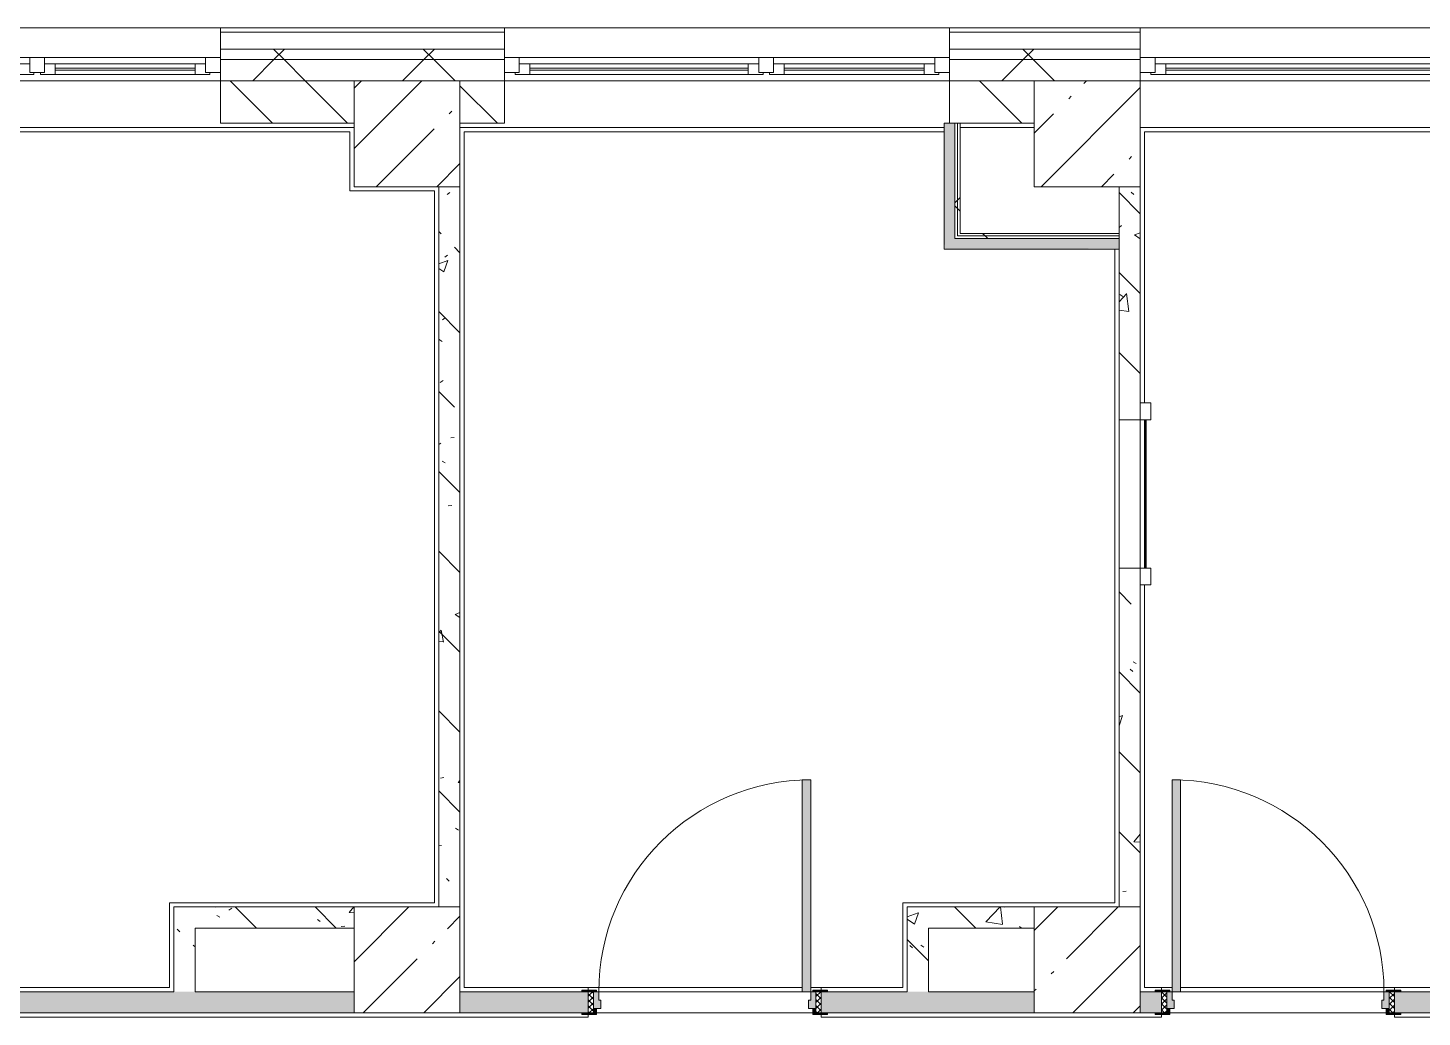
# Model space of a CAD drawing. Header units: millimetres. Extents: x 81671 to 282875, y -8553 to 29000.
# Drawn here: x 219760 to 226339, y 22680 to 27350 of the extents above; entities that cross this region are included whole.
import ezdxf

# ---------------------------------------------------------------- set-up
doc = ezdxf.new("R2010")
doc.units = ezdxf.units.MM
for name, color, linetype, lineweight, true_color in [('A-DOOR-5', 7, 'Continuous', 5, 0xe2e2e2), ('A-DOOR-6', 7, 'Continuous', 5, 0xaaaaaa), ('A-DOOR-FRAM-3', 7, 'Continuous', 5, 0xe2e2e2), ('A-DOOR-FRAM-4', 7, 'Continuous', 5, 0xaaaaaa), ('A-FLOR-3', 7, 'Continuous', 5, 0xaaaaaa), ('I-WALL-4', 7, 'Continuous', 9, 0xe7e7e7), ('I-WALL-7', 7, 'Continuous', 5, 0x787878)]:
    doc.layers.add(name, color=color, linetype=linetype, lineweight=lineweight, true_color=true_color)
for name, color, linetype, lineweight in [('A-GLAZ-3', 7, 'Continuous', 5), ('A-WALL', 7, 'Continuous', 9), ('A-WALL-4', 7, 'Continuous', 5), ('I-WALL-5', 7, 'Continuous', 5), ('S-COLS-2', 7, 'Continuous', 5)]:
    doc.layers.add(name, color=color, linetype=linetype, lineweight=lineweight)
pattern_1 = [(45, (147759.1, 0), (-285.1231, 285.1231), []), (45, (148044.2, 0), (-285.1231, 285.1231), [504.031, -100.806, 16.764, -84.042])]
pattern_2 = [(135, (147759.1, 0), (-377.1708, -377.1708), [533.4, -88.9, 17.78, -88.9]), (135, (147759.1, 376.94), (-377.1708, -377.1708), []), (50, (147759.1, 0), (637.6445, -55.7866), [66.675, -733.425]), (355, (147759.1, 0), (-123.3494, 668.699), [53.34, -586.74]), (100.451, (147812.23, -4.65), (514.299, 612.908), [56.665, -623.315]), (46.184, (147759.1, 177.8), (948.7764, -147.15), [100.012, -1100.137]), (96.636, (147838.2, 165.5), (830.909, 865.997), [84.998, -934.973]), (351.184, (147759.1, 177.8), (830.918, 865.988), [80.01, -880.11]), (21, (147848, 133.35), (530.6506, -357.9283), [66.675, -733.425]), (326, (147848, 133.35), (216.308, 644.6585), [53.34, -586.74]), (71.451, (147892.2, 103.5), (746.9596, 286.7243), [56.665, -623.315]), (37.5, (147759.1, 0), (10.81053, 295.9426), [16.764, -562.864, 16.764, -578.866, -588.962]), (37.5, (147759.1, 0), (10.81053, 295.9426), [-1175.258, 16.764, -572.198]), (7.5, (147759.1, 0), (233.8692, 350.6318), [16.764, -322.834, 16.764, -549.529, -224.472]), (7.5, (147759.1, 0), (233.8692, 350.6318), [-905.891, 16.764, -207.708]), (327.5, (147560.85, 0), (474.5678, -20.0513), [16.764, -205.486, 16.764, -676.656, -920.115]), (327.5, (147560.85, 0), (474.5678, -20.0513), [-915.67, 16.764, -903.351]), (317.5, (147471.95, 0), (518.4522, 88.9934), [16.764, -272.161, 16.764, -443.738, -653.415]), (317.5, (147471.95, 0), (518.4522, 88.9934), [-749.427, 16.764, -636.651])]
pattern_3 = [(135, (1751.41, 114.685), (-14.14214, -14.14214), []), (225, (1751.41, 114.685), (14.14214, -14.14214), [])]
pattern_4 = [(45, (-371.384, 114.685), (-14.1421, 14.1421), []), (135, (-371.384, 114.685), (-14.1421, -14.1421), [])]
pattern_5 = [(45, (147759.1, 0), (-353.5534, 353.5534), []), (135, (147759.1, 0), (-353.5534, -353.5534), [])]
pattern_6 = [(45, (147759.1, 0), (-530.33, 530.33), []), (135, (147759.1, 0), (-530.33, -530.33), [])]

# ---------------------------------------------------------------- blocks, each defined once
blk = doc.blocks.new('110_Дверь_СКБ_1Ст_Внутренняя1 - Д-11п 1100x2100h_кладовые _все__ коридор _между помещениями блока столовой__ моечные _все_ 2-32102277-1_4_3_птичка')
at = {"layer": 'A-DOOR-5'}
h = blk.add_hatch(color=256, dxfattribs=at)
h.paths.add_polyline_path([(-477.5, -30), (-477.5, 10), (-487.5, 10), (-487.5, 50), (-512.5, 50), (-512.5, -30), (-487.5, -30)])
h.paths.add_polyline_path([(512.5, -30), (537.5, -30), (537.5, 50), (512.5, 50), (512.5, 10), (502.5, 10), (502.5, -30)])
at = {"layer": 'A-DOOR-6'}
h = blk.add_hatch(dxfattribs=at)
h.set_pattern_fill('FP_17', color=256, style=0, pattern_type=2)
h.set_pattern_definition(pattern_3)
h.paths.add_polyline_path([(537.5, -50), (562.5, -50), (562.5, 50), (537.5, 50)])
at = {"layer": 'A-DOOR-FRAM-3'}
for points in [[(-447.5, 50), (-447.5, 1050), (-487.5, 1050), (-487.5, 50)], [(-567.5, 50), (-497.5, 50), (-497.5, 58), (-567.5, 58)], [(562.5, 50), (592.5, 50), (592.5, 58), (522.5, 58), (522.5, 50), (542.6, 50)], [(-567.5, -58), (-497.5, -58), (-497.5, -50), (-567.5, -50)], [(-497.5, -50), (-497.5, -30), (-512.5, -30), (-512.5, -50)], [(537.5, -50), (537.5, -30), (522.5, -30), (522.5, -50)], [(562.5, -58), (592.5, -58), (592.5, -50), (522.5, -50), (522.5, -58), (560.5, -58)]]:
    blk.add_hatch(color=256, dxfattribs=at).paths.add_polyline_path(points)
at = {"layer": 'A-DOOR-FRAM-4'}
h = blk.add_hatch(dxfattribs=at)
h.set_pattern_fill('FP_18', color=256, style=0, pattern_type=2)
h.set_pattern_definition(pattern_4)
h.paths.add_polyline_path([(-537.5, -50), (-512.5, -50), (-512.5, 50), (-537.5, 50)])
at = {"layer": 'A-DOOR-6'}
for p, q in [((-487.5, 1050), (-487.5, 50)), ((-447.5, 1050), (-487.5, 1050)), ((-447.5, 50), (-447.5, 1050)), ((-487.5, 50), (-447.5, 50))]:
    blk.add_line(p, q, dxfattribs=at)
blk.add_arc((-487.5, 50), 1000, 360, 90, dxfattribs=at)
at = {"layer": 'A-DOOR-FRAM-4'}
for p, q in [((-497.5, 58), (-567.5, 58)), ((-567.5, 58), (-567.5, 50)), ((-567.5, 50), (-497.5, 50)), ((-512.5, 50), (-537.5, 50)), ((-537.5, 50), (-537.5, -50)), ((-487.5, 50), (-512.5, 50)), ((-512.5, 50), (-512.5, -30)), ((-512.5, -50), (-512.5, 50)), ((-497.5, 50), (-512.5, 50)), ((-512.5, 50), (-512.5, 49)), ((-512.5, 49), (-497.5, 49)), ((-497.5, 50), (-497.5, 58)), ((-497.5, 49), (-497.5, 50)), ((-487.5, 10), (-487.5, 50)), ((-477.5, 10), (-487.5, 10)), ((-477.5, -30), (-477.5, 10)), ((512.5, 10), (502.5, 10)), ((502.5, 10), (502.5, -30)), ((512.5, 50), (512.5, 10)), ((537.5, 50), (512.5, 50)), ((592.5, 58), (522.5, 58)), ((522.5, 58), (522.5, 50)), ((537.5, 50), (522.5, 50)), ((522.5, 50), (522.5, 49)), ((522.5, 50), (592.5, 50)), ((522.5, 49), (537.5, 49)), ((537.5, -30), (537.5, 50)), ((562.5, 50), (537.5, 50)), ((537.5, 50), (537.5, -50)), ((537.5, 49), (537.5, 50)), ((562.5, -50), (562.5, 50)), ((592.5, 50), (592.5, 58)), ((-497.5, -50), (-567.5, -50)), ((-567.5, -50), (-567.5, -58)), ((-567.5, -58), (-497.5, -58)), ((-537.5, -50), (-512.5, -50)), ((-512.5, -30), (-477.5, -30)), ((-497.5, -30), (-512.5, -30)), ((-512.5, -30), (-512.5, -50)), ((-512.5, -50), (-497.5, -50)), ((-497.5, -50), (-497.5, -30)), ((-497.5, -58), (-497.5, -50)), ((502.5, -30), (537.5, -30)), ((537.5, -30), (522.5, -30)), ((522.5, -30), (522.5, -50)), ((522.5, -50), (537.5, -50)), ((592.5, -50), (522.5, -50)), ((522.5, -50), (522.5, -58)), ((522.5, -58), (592.5, -58)), ((537.5, -50), (537.5, -30)), ((537.5, -50), (562.5, -50)), ((592.5, -58), (592.5, -50))]:
    blk.add_line(p, q, dxfattribs=at)
blk = doc.blocks.new('110_Дверь_СКБ_1Ст_Внутренняя1 - Д-11 1100x2100h_кладовые _все__ коридор _между помещениями блока столовой__ моечные _все_-32089444-1_4_3_птичка')
at = {"layer": 'A-DOOR-5'}
h = blk.add_hatch(color=256, dxfattribs=at)
h.paths.add_polyline_path([(-487.5, -30), (-477.5, -30), (-477.5, 10), (-487.5, 10), (-487.5, 50), (-512.5, 50), (-512.5, -30)])
h.paths.add_polyline_path([(537.5, -30), (537.5, 50), (512.5, 50), (512.5, 10), (502.5, 10), (502.5, -30), (512.5, -30)])
at = {"layer": 'A-DOOR-6'}
h = blk.add_hatch(dxfattribs=at)
h.set_pattern_fill('FP_17', color=256, style=0, pattern_type=2)
h.set_pattern_definition(pattern_3)
h.paths.add_polyline_path([(562.5, -50), (562.5, 50), (537.5, 50), (537.5, -50)])
at = {"layer": 'A-DOOR-FRAM-3'}
for points in [[(472.5, 50), (512.5, 50), (512.5, 1050), (472.5, 1050), (472.5, 58.5)], [(-512.5, 50), (-497.5, 50), (-497.5, 58), (-567.5, 58), (-567.5, 50), (-537.5, 50)], [(592.5, 50), (592.5, 58), (522.5, 58), (522.5, 50), (562.5, 50)], [(-567.5, -58), (-497.5, -58), (-497.5, -50), (-567.5, -50)], [(-497.5, -50), (-497.5, -30), (-512.5, -30), (-512.5, -50)], [(522.5, -50), (537.5, -50), (537.5, -30), (522.5, -30)], [(592.5, -58), (592.5, -50), (522.5, -50), (522.5, -58), (562.5, -58)]]:
    blk.add_hatch(color=256, dxfattribs=at).paths.add_polyline_path(points)
at = {"layer": 'A-DOOR-FRAM-4'}
h = blk.add_hatch(dxfattribs=at)
h.set_pattern_fill('FP_18', color=256, style=0, pattern_type=2)
h.set_pattern_definition(pattern_4)
h.paths.add_polyline_path([(-537.5, -50), (-512.5, -50), (-512.5, 50), (-537.5, 50)])
at = {"layer": 'A-DOOR-6'}
for p, q in [((512.5, 1050), (472.5, 1050)), ((472.5, 1050), (472.5, 50)), ((512.5, 50), (512.5, 1050)), ((472.5, 50), (512.5, 50))]:
    blk.add_line(p, q, dxfattribs=at)
blk.add_arc((512.5, 50), 1000, 90, 180, dxfattribs=at)
at = {"layer": 'A-DOOR-FRAM-4'}
for p, q in [((-497.5, 58), (-567.5, 58)), ((-567.5, 58), (-567.5, 50)), ((-567.5, 50), (-497.5, 50)), ((-512.5, 50), (-537.5, 50)), ((-537.5, 50), (-537.5, -50)), ((-487.5, 50), (-512.5, 50)), ((-512.5, 50), (-512.5, -30)), ((-512.5, -50), (-512.5, 50)), ((-497.5, 50), (-512.5, 50)), ((-512.5, 50), (-512.5, 49)), ((-512.5, 49), (-497.5, 49)), ((-497.5, 50), (-497.5, 58)), ((-497.5, 49), (-497.5, 50)), ((-487.5, 10), (-487.5, 50)), ((-477.5, 10), (-487.5, 10)), ((-477.5, -30), (-477.5, 10)), ((512.5, 10), (502.5, 10)), ((502.5, 10), (502.5, -30)), ((512.5, 50), (512.5, 10)), ((537.5, 50), (512.5, 50)), ((592.5, 58), (522.5, 58)), ((522.5, 58), (522.5, 50)), ((537.5, 50), (522.5, 50)), ((522.5, 50), (522.5, 49)), ((522.5, 50), (592.5, 50)), ((522.5, 49), (537.5, 49)), ((537.5, -30), (537.5, 50)), ((562.5, 50), (537.5, 50)), ((537.5, 50), (537.5, -50)), ((537.5, 49), (537.5, 50)), ((562.5, -50), (562.5, 50)), ((592.5, 50), (592.5, 58)), ((-497.5, -50), (-567.5, -50)), ((-567.5, -50), (-567.5, -58)), ((-567.5, -58), (-497.5, -58)), ((-537.5, -50), (-512.5, -50)), ((-512.5, -30), (-477.5, -30)), ((-497.5, -30), (-512.5, -30)), ((-512.5, -30), (-512.5, -50)), ((-512.5, -50), (-497.5, -50)), ((-497.5, -50), (-497.5, -30)), ((-497.5, -58), (-497.5, -50)), ((502.5, -30), (537.5, -30)), ((537.5, -30), (522.5, -30)), ((522.5, -30), (522.5, -50)), ((522.5, -50), (537.5, -50)), ((592.5, -50), (522.5, -50)), ((522.5, -50), (522.5, -58)), ((522.5, -58), (592.5, -58)), ((537.5, -50), (537.5, -30)), ((537.5, -50), (562.5, -50)), ((592.5, -58), (592.5, -50))]:
    blk.add_line(p, q, dxfattribs=at)
blk = doc.blocks.new('BSC_Колонна _Прямоугольная - 500х500-V90-1_4_3_птичка')
at = {"layer": 'S-COLS-2'}
h = blk.add_hatch(dxfattribs=at)
h.set_pattern_fill('FP_145', color=256, style=0, pattern_type=2)
h.set_pattern_definition([(45, (-77000, -22950), (-285.1231, 285.1231), []), (45, (-76714.88, -22950), (-285.1231, 285.1231), [504.031, -100.806, 16.764, -84.042])])
h.paths.add_polyline_path([(250, -250), (250, 250), (-250, 250), (-250, -250)])
for p, q in [((250, 250), (-250, 250)), ((-250, 250), (-250, -250)), ((250, -250), (250, 250)), ((-250, -250), (250, -250))]:
    blk.add_line(p, q, dxfattribs=at)
blk = doc.blocks.new('BSC_Колонна _Прямоугольная - 500х500-V91-1_4_3_птичка')
at = {"layer": 'S-COLS-2'}
h = blk.add_hatch(dxfattribs=at)
h.set_pattern_fill('FP_146', color=256, style=0, pattern_type=2)
h.set_pattern_definition([(45, (-73790, -22950), (-285.1231, 285.1231), []), (45, (-73504.88, -22950), (-285.1231, 285.1231), [504.031, -100.806, 16.764, -84.042])])
h.paths.add_polyline_path([(130, -250), (250, -250), (250, 250), (-250, 250), (-250, -250)])
for p, q in [((250, 250), (-250, 250)), ((-250, 250), (-250, -250)), ((250, -250), (250, 250)), ((-250, -250), (250, -250))]:
    blk.add_line(p, q, dxfattribs=at)
blk = doc.blocks.new('120_Окно_СКБ_2Ст - 120_Окно_СКБ_2Ст 2100х2400 _мал створка справа_-19092174-1_4_3_птичка')
at = {"layer": 'A-GLAZ-3'}
for p, q in [((-1050, -75), (-1050, -5)), ((-1050, -5), (-980, -5)), ((1050, -5), (-1050, -5)), ((-980, -5), (-980, -75)), ((150, -35), (-980, -35)), ((-980, -35), (-980, -75)), ((-930, -85), (-930, -35)), ((-930, -55), (100, -55)), ((100, -65), (-930, -65)), ((100, -85), (100, -35)), ((150, -75), (150, -5)), ((150, -5), (220, -5)), ((150, -75), (150, -35)), ((220, -5), (220, -75)), ((980, -35), (220, -35)), ((220, -35), (220, -75)), ((270, -85), (270, -35)), ((270, -55), (930, -55)), ((930, -65), (270, -65)), ((930, -85), (930, -35)), ((980, -75), (980, -5)), ((980, -5), (1050, -5)), ((980, -75), (980, -35)), ((1050, -5), (1050, -75)), ((-980, -75), (-1050, -75)), ((-1050, -75), (-1000, -75)), ((-980, -75), (-1000, -75)), ((-1000, -75), (-1000, -85)), ((-1000, -85), (170, -85)), ((170, -85), (-1000, -85)), ((220, -75), (150, -75)), ((170, -75), (150, -75)), ((170, -75), (200, -75)), ((170, -85), (170, -75)), ((220, -75), (200, -75)), ((200, -75), (200, -85)), ((200, -85), (1000, -85)), ((1000, -85), (200, -85)), ((1050, -75), (980, -75)), ((1000, -75), (980, -75)), ((1000, -75), (1050, -75)), ((1000, -85), (1000, -75))]:
    blk.add_line(p, q, dxfattribs=at)
blk = doc.blocks.new('120_Окно_СКБ_2Ст - 120_Окно_СКБ_2Ст 3100х2500 _мал_створка слева_ 2-19089248-1_4_3_птичка')
at = {"layer": 'A-GLAZ-3'}
for p, q in [((-1550, -75), (-1550, -5)), ((-1550, -5), (-1480, -5)), ((1550, -5), (-1550, -5)), ((-1480, -5), (-1480, -75)), ((650, -35), (-1480, -35)), ((-1480, -35), (-1480, -75)), ((-1430, -85), (-1430, -35)), ((-1430, -55), (600, -55)), ((600, -65), (-1430, -65)), ((600, -85), (600, -35)), ((650, -75), (650, -5)), ((650, -5), (720, -5)), ((650, -75), (650, -35)), ((720, -5), (720, -75)), ((1480, -35), (720, -35)), ((720, -35), (720, -75)), ((770, -85), (770, -35)), ((770, -55), (1430, -55)), ((1430, -65), (770, -65)), ((1430, -85), (1430, -35)), ((1480, -75), (1480, -5)), ((1480, -5), (1550, -5)), ((1480, -75), (1480, -35)), ((1550, -5), (1550, -75)), ((-1480, -75), (-1550, -75)), ((-1550, -75), (-1500, -75)), ((-1480, -75), (-1500, -75)), ((-1500, -75), (-1500, -85)), ((-1500, -85), (670, -85)), ((670, -85), (-1500, -85)), ((720, -75), (650, -75)), ((670, -75), (650, -75)), ((670, -75), (700, -75)), ((670, -85), (670, -75)), ((720, -75), (700, -75)), ((700, -75), (700, -85)), ((700, -85), (1500, -85)), ((1500, -85), (700, -85)), ((1550, -75), (1480, -75)), ((1500, -75), (1480, -75)), ((1500, -75), (1550, -75)), ((1500, -85), (1500, -75))]:
    blk.add_line(p, q, dxfattribs=at)
blk = doc.blocks.new('Штора противопожарная_Рен - ШТ_700х700-V171-1_4_3_птичка')
at = {"layer": 'A-DOOR-6'}
for p, q in [((-430, 100), (-350, 100)), ((-430, 50), (-430, 100)), ((-350, 100), (-350, 50)), ((-350, 77.5), (350, 77.5)), ((-350, 72.5), (-350, 77.5)), ((350, 72.5), (-350, 72.5)), ((350, 100), (430, 100)), ((350, 50), (350, 100)), ((350, 77.5), (350, 72.5)), ((430, 100), (430, 50)), ((-350, 50), (-430, 50)), ((430, 50), (350, 50))]:
    blk.add_line(p, q, dxfattribs=at)

msp = doc.modelspace()

# ---------------------------------------------------------------- hatches: boundary and pattern name
at = {"layer": 'A-WALL-4'}
h = msp.add_hatch(dxfattribs=at)
h.set_pattern_fill('FP_118', color=256, style=0, pattern_type=2)
h.set_pattern_definition(pattern_5)
h.paths.add_polyline_path([(232509.1, 27200), (232729.1, 27200), (232729.1, 27250), (228109.1, 27250), (228109.1, 27200), (232507.4, 27200)])
h.paths.add_polyline_path([(214869.1, 27200), (214869.1, 27250), (213919.1, 27250), (213919.1, 27200), (214519.1, 27200)])
h.paths.add_polyline_path([(218069.1, 27200), (218569.1, 27200), (218569.1, 27250), (215969.1, 27250), (215969.1, 27200), (216040.3, 27200)])
h.paths.add_polyline_path([(220669.1, 27200), (222009.1, 27200), (222009.1, 27250), (220669.1, 27250), (220669.1, 27210)])
h.paths.add_polyline_path([(225009.1, 27200), (225009.1, 27250), (224109.1, 27250), (224109.1, 27200), (224509.1, 27200)])
h.paths.add_polyline_path([(208519.1, 27200), (208819.1, 27200), (208819.1, 27250), (207764.1, 27250), (207764.1, 27200)])
h.paths.add_polyline_path([(205464.1, 27200), (205464.1, 27250), (204619.1, 27250), (204619.1, 27200), (205309.1, 27200)])
h.paths.add_polyline_path([(201919.1, 27200), (202519.1, 27200), (202519.1, 27250), (201619.1, 27250), (201619.1, 27200)])
h.paths.add_polyline_path([(199259.5, 27200), (199519.1, 27200), (199519.1, 27250), (198619.1, 27250), (198619.1, 27200)])
h.paths.add_polyline_path([(196113.1, 27200), (196519.1, 27200), (196519.1, 27250), (195419.1, 27250), (195419.1, 27200), (195919.1, 27200)])
h.paths.add_polyline_path([(190869.1, 27200), (192319.1, 27200), (192319.1, 27250), (189919.1, 27250), (189919.1, 27200), (190539.1, 27200)])
h = msp.add_hatch(dxfattribs=at)
h.set_pattern_fill('FP_118', color=256, style=0, pattern_type=2)
h.set_pattern_definition(pattern_5)
h.paths.add_polyline_path([(190519.1, 27100), (192319.1, 27100), (192319.1, 27200), (189919.1, 27200), (189919.1, 27100)])
h.paths.add_polyline_path([(201619.1, 27100), (202519.1, 27100), (202519.1, 27200), (201619.1, 27200), (201619.1, 27140)])
h.paths.add_polyline_path([(231859.1, 27100), (232729.1, 27100), (232724.5, 27200), (228109.1, 27198.1), (228109.1, 27100), (231772.4, 27100)])
h.paths.add_polyline_path([(199359.1, 27100), (199519.1, 27100), (199519.1, 27200), (198619.1, 27200), (198619.1, 27100), (199259.5, 27100)])
h.paths.add_polyline_path([(204619.1, 27100), (205464.1, 27100), (205464.1, 27200), (204619.1, 27200), (204619.1, 27140)])
h.paths.add_polyline_path([(207764.1, 27100), (208819.1, 27100), (208819.1, 27200), (207764.1, 27200), (207764.1, 27140)])
h.paths.add_polyline_path([(213919.1, 27100), (214837.1, 27102), (214837.1, 27110), (214869.1, 27110), (214869.1, 27200), (213919.1, 27200), (213919.1, 27140)])
h.paths.add_polyline_path([(196519.1, 27100), (196519.1, 27200), (195419.1, 27200), (195419.1, 27100), (196113.1, 27100)])
h.paths.add_polyline_path([(224509.1, 27100), (225009.1, 27100), (225009.1, 27200), (224109.1, 27200), (224109.1, 27100), (224430.8, 27100)])
h.paths.add_polyline_path([(221299.1, 27100), (222009.1, 27100), (222009.1, 27200), (220669.1, 27200), (220669.1, 27100), (221284.4, 27100)])
h.paths.add_polyline_path([(215969.1, 27100), (218569.1, 27100), (218569.1, 27200), (215969.1, 27200), (215969.1, 27110), (216001.1, 27110), (216001.1, 27102), (215969.1, 27102)])
h = msp.add_hatch(dxfattribs=at)
h.set_pattern_fill('FP_129', color=256, style=0, pattern_type=2)
h.set_pattern_definition([(135, (147759.1, 0), (-176.7767, -176.7767), [])])
h.paths.add_polyline_path([(215965.1, 26900), (218069.1, 26900), (218069.1, 27100), (215965.1, 27100)])
h.paths.add_polyline_path([(199359.1, 26900), (199519.1, 26900), (199519.1, 27100), (198619.1, 27100), (198619.1, 26900), (199259.5, 26900)])
h.paths.add_polyline_path([(201619.1, 26900), (201919.1, 26900), (201919.1, 27100), (201619.1, 27100), (201619.1, 26969.4)])
h.paths.add_polyline_path([(228409.1, 26900), (228409.1, 27100), (228109.1, 27100), (228109.1, 26900)])
h.paths.add_polyline_path([(224509.1, 26900), (224509.1, 27100), (224109.1, 27100), (224109.1, 26900), (224430.8, 26900)])
h.paths.add_polyline_path([(204619.1, 26900), (205464.1, 26900), (205464.1, 27100), (204619.1, 27100)])
h.paths.add_polyline_path([(208698.7, 26900), (208819.1, 26900), (208819.1, 27100), (208519.1, 27100), (208519.1, 26900)])
h.paths.add_polyline_path([(190519.1, 26900), (192319.1, 26900), (192319.1, 27100), (190519.1, 27100), (190519.1, 27061.4)])
h.paths.add_polyline_path([(207919.1, 26900), (207919.1, 27100), (207764.1, 27100), (207764.1, 26900)])
h.paths.add_polyline_path([(222009.1, 26900), (222009.1, 27100), (221799.1, 27100), (221799.1, 26900)])
h.paths.add_polyline_path([(221299.1, 26900), (221299.1, 27100), (220669.1, 27100), (220669.1, 26900), (221284.4, 26900)])
h.paths.add_polyline_path([(214819.1, 26900), (214819.1, 27100), (214519.1, 27100), (214519.1, 26900)])
h.paths.add_polyline_path([(195419.1, 26900), (195919.1, 26900), (195919.1, 27100), (195419.1, 27100), (195419.1, 27079.6)])
at = {"layer": 'I-WALL-4'}
for points in [[(224084.1, 26355), (224134.1, 26355), (224134.1, 26900), (224084.1, 26900), (224084.1, 26380)], [(224430.8, 26305), (224909.1, 26310), (224909.1, 26355), (224084.1, 26355), (224089.1, 26305), (224090.4, 26305)]]:
    msp.add_hatch(color=256, dxfattribs=at).paths.add_polyline_path(points)
at = {"layer": 'I-WALL-5'}
h = msp.add_hatch(dxfattribs=at)
h.set_pattern_fill('FP_216', color=256, style=0, pattern_type=2)
h.set_pattern_definition(pattern_6)
h.paths.add_polyline_path([(224146.6, 26367.5), (224146.6, 26900), (224134.1, 26900), (224134.1, 26367.5)])
h = msp.add_hatch(dxfattribs=at)
h.set_pattern_fill('FP_216', color=256, style=0, pattern_type=2)
h.set_pattern_definition(pattern_6)
h.paths.add_polyline_path([(224159.1, 26380), (224159.1, 26900), (224146.6, 26900), (224146.6, 26380)])
h = msp.add_hatch(dxfattribs=at)
h.set_pattern_fill('FP_216', color=256, style=0, pattern_type=2)
h.set_pattern_definition(pattern_6)
h.paths.add_polyline_path([(224509.1, 26355), (224909.1, 26355), (224909.1, 26367.5), (224134.1, 26367.5), (224134.1, 26355), (224430.8, 26355)])
h = msp.add_hatch(dxfattribs=at)
h.set_pattern_fill('FP_216', color=256, style=0, pattern_type=2)
h.set_pattern_definition(pattern_6)
h.paths.add_polyline_path([(224889.1, 26367.5), (224909.1, 26367.5), (224909.1, 26380), (224146.6, 26380), (224146.6, 26367.5), (224509.1, 26367.5)])
at = {"layer": 'I-WALL-7'}
h = msp.add_hatch(dxfattribs=at)
h.set_pattern_fill('FP_127', color=256, style=0, pattern_type=2)
h.set_pattern_definition(pattern_2)
h.paths.add_polyline_path([(221699.1, 23200), (221799.1, 23200), (221799.1, 26600), (221699.1, 26600), (221699.1, 23220)])
h = msp.add_hatch(dxfattribs=at)
h.set_pattern_fill('FP_127', color=256, style=0, pattern_type=2)
h.set_pattern_definition(pattern_2)
h.paths.add_polyline_path([(224909.1, 23200), (225009.1, 23200), (225009.1, 24800), (224909.1, 24800), (224909.1, 23220)])
h.paths.add_polyline_path([(224909.1, 25500), (225009.1, 25500), (225009.1, 26600), (224909.1, 26600), (224909.1, 25580)])
h = msp.add_hatch(dxfattribs=at)
h.set_pattern_fill('FP_127', color=256, style=0, pattern_type=2)
h.set_pattern_definition(pattern_2)
h.paths.add_polyline_path([(220549.1, 23100), (221299.1, 23100), (221299.1, 23200), (220449.1, 23200), (220449.1, 23100)])
h = msp.add_hatch(dxfattribs=at)
h.set_pattern_fill('FP_127', color=256, style=0, pattern_type=2)
h.set_pattern_definition(pattern_2)
h.paths.add_polyline_path([(223927.9, 23100), (224509.1, 23100), (224509.1, 23200), (223909.1, 23200), (223909.1, 23100)])
h = msp.add_hatch(dxfattribs=at)
h.set_pattern_fill('FP_127', color=256, style=0, pattern_type=2)
h.set_pattern_definition(pattern_2)
h.paths.add_polyline_path([(220449.1, 22800), (220549.1, 22800), (220549.1, 23100), (220449.1, 23100), (220449.1, 22820)])
h = msp.add_hatch(dxfattribs=at)
h.set_pattern_fill('FP_127', color=256, style=0, pattern_type=2)
h.set_pattern_definition(pattern_2)
h.paths.add_polyline_path([(223927.9, 22800), (224009.1, 22800), (224009.1, 23100), (223909.1, 23100), (223909.1, 22800)])
h = msp.add_hatch(dxfattribs=at)
h.set_pattern_fill('FP_127', color=256, style=0, pattern_type=2)
h.set_pattern_definition(pattern_2)
h.paths.add_polyline_path([(223533.9, 22700), (224509.1, 22700), (224509.1, 22800), (223503.9, 22800), (223503.9, 22700)])
h.paths.add_polyline_path([(225109.1, 22700), (225109.1, 22800), (225009.1, 22800), (225009.1, 22700), (225095.5, 22700)])
h.paths.add_polyline_path([(226458.9, 22700), (228409.1, 22700), (228409.1, 22800), (226209.1, 22800), (226209.1, 22700), (226239.1, 22700)])
h.paths.add_polyline_path([(229959.1, 22700), (230189.1, 22700), (230189.1, 22800), (229989.1, 22798), (229989.1, 22790), (229959.1, 22790), (229959.1, 22710), (229989.1, 22710), (229989.1, 22702), (229959.1, 22702)])
h.paths.add_polyline_path([(229009.1, 22700), (229009.1, 22702), (228979.1, 22702), (228979.1, 22710), (229009.1, 22710), (229009.1, 22790), (228979.1, 22790), (228979.1, 22798), (228909.1, 22796.4), (228909.1, 22700), (228988.3, 22700)])
h.paths.add_polyline_path([(221819.1, 22700), (222403.9, 22700), (222403.9, 22800), (221799.1, 22800), (221799.1, 22700)])
h.paths.add_polyline_path([(216189.1, 22700), (216869.1, 22700), (216869.1, 22800), (216069.1, 22800), (216069.1, 22700), (216169.1, 22700)])
h.paths.add_polyline_path([(218569.1, 22700), (221299.1, 22700), (221299.1, 22800), (218569.1, 22800), (218569.1, 22724.2)])
h.paths.add_polyline_path([(218049.1, 22700), (218069.1, 22704), (218069.1, 22800), (217969.1, 22800), (217969.1, 22700), (217999.1, 22700)])
at = {"layer": 'S-COLS-2'}
h = msp.add_hatch(dxfattribs=at)
h.set_pattern_fill('FP_98', color=256, style=0, pattern_type=2)
h.set_pattern_definition(pattern_1)
h.paths.add_polyline_path([(221799.1, 26600), (221799.1, 27100), (221299.1, 27100), (221299.1, 26600), (221699.1, 26600)])
h = msp.add_hatch(dxfattribs=at)
h.set_pattern_fill('FP_98', color=256, style=0, pattern_type=2)
h.set_pattern_definition(pattern_1)
h.paths.add_polyline_path([(224509.1, 26600), (225009.1, 26600), (225009.1, 27100), (224509.1, 27100), (224509.1, 26655.5)])

# ---------------------------------------------------------------- linework, layer by layer
at = {"layer": 'A-FLOR-3'}
for p, q in [((221279.1, 26860), (218589.1, 26860)), ((221279.1, 26580), (221279.1, 26860)), ((224084.1, 26860), (221819.1, 26860)), ((221819.1, 26860), (221819.1, 22820)), ((228389.1, 26860), (225029.1, 26860)), ((225029.1, 26860), (225029.1, 25580)), ((221679.1, 26580), (221279.1, 26580)), ((221679.1, 23220), (221679.1, 26580)), ((224889.1, 23220), (224889.1, 26305)), ((225029.1, 25500), (225029.1, 24800)), ((225029.1, 24720), (225029.1, 22820)), ((220429.1, 23220), (221679.1, 23220)), ((220429.1, 22820), (220429.1, 23220)), ((223889.1, 22820), (223889.1, 23220)), ((223889.1, 23220), (224889.1, 23220)), ((218939.1, 22820), (220429.1, 22820)), ((221819.1, 22820), (223413.9, 22820)), ((222403.9, 22820), (222403.9, 22808)), ((223453.9, 22820), (223889.1, 22820)), ((223503.9, 22808), (223503.9, 22820)), ((225029.1, 22820), (225159.1, 22820)), ((225109.1, 22820), (225109.1, 22808)), ((225199.1, 22820), (228389.1, 22820)), ((226209.1, 22808), (226209.1, 22820)), ((222403.9, 22680), (217969.1, 22680)), ((222403.9, 22692), (222403.9, 22680)), ((223503.9, 22680), (223503.9, 22692)), ((225109.1, 22680), (223503.9, 22680)), ((225109.1, 22692), (225109.1, 22680)), ((226209.1, 22680), (226209.1, 22692)), ((229009.1, 22680), (226209.1, 22680))]:
    msp.add_line(p, q, dxfattribs=at)
at = {"layer": 'A-WALL'}
for p, q in [((222009.1, 27330), (220669.1, 27330)), ((225009.1, 27330), (224109.1, 27330)), ((222009.1, 27250), (220669.1, 27250)), ((225009.1, 27250), (224109.1, 27250)), ((222009.1, 27200), (220669.1, 27200)), ((225009.1, 27200), (224109.1, 27200)), ((221299.1, 27100), (220669.1, 27100)), ((220669.1, 27100), (221299.1, 27100)), ((222009.1, 27100), (221799.1, 27100)), ((221799.1, 27100), (222009.1, 27100)), ((224509.1, 27100), (224109.1, 27100)), ((224109.1, 27100), (224509.1, 27100)), ((224134.1, 26900), (224134.1, 26355)), ((224146.6, 26900), (224146.6, 26367.5)), ((224134.1, 26355), (224909.1, 26355)), ((224146.6, 26367.5), (224909.1, 26367.5))]:
    msp.add_line(p, q, dxfattribs=at)
at = {"layer": 'A-WALL-4'}
for p, q in [((224109.1, 27350), (215969.1, 27350)), ((220669.1, 27350), (220669.1, 27100)), ((222009.1, 27100), (222009.1, 27350)), ((224109.1, 27350), (224109.1, 27100)), ((232729.1, 27350), (224109.1, 27350)), ((225009.1, 27100), (225009.1, 27350)), ((220669.1, 27100), (218069.1, 27100)), ((220669.1, 27100), (220669.1, 26900)), ((221299.1, 26900), (221299.1, 27100)), ((221299.1, 27100), (221799.1, 27100)), ((221799.1, 27100), (221799.1, 26900)), ((222009.1, 26900), (222009.1, 27100)), ((224109.1, 27100), (222009.1, 27100)), ((224109.1, 27100), (224109.1, 26900)), ((224509.1, 26900), (224509.1, 27100)), ((228109.1, 27100), (224509.1, 27100)), ((220669.1, 26900), (221299.1, 26900)), ((221799.1, 26900), (222009.1, 26900)), ((224159.1, 26900), (224509.1, 26900))]:
    msp.add_line(p, q, dxfattribs=at)
at = {"layer": 'I-WALL-5'}
for p, q in [((218569.1, 27100), (220669.1, 27100)), ((222009.1, 27100), (224109.1, 27100)), ((225009.1, 27100), (228109.1, 27100)), ((221299.1, 26880), (218569.1, 26880)), ((224084.1, 26880), (221799.1, 26880)), ((224159.1, 26900), (224084.1, 26900)), ((224084.1, 26900), (224084.1, 26305)), ((224159.1, 26380), (224159.1, 26900)), ((224509.1, 26880), (224159.1, 26880)), ((228409.1, 26880), (225009.1, 26880)), ((221699.1, 26600), (221699.1, 23200)), ((221799.1, 26600), (221699.1, 26600)), ((221799.1, 23200), (221799.1, 26600)), ((224909.1, 26600), (224909.1, 23200)), ((225009.1, 26600), (224909.1, 26600)), ((225009.1, 25580), (225009.1, 26600)), ((224909.1, 26380), (224159.1, 26380)), ((224084.1, 26305), (224909.1, 26305)), ((224909.1, 25500), (225009.1, 25500)), ((225009.1, 25500), (225009.1, 24800)), ((225009.1, 24800), (224909.1, 24800)), ((225009.1, 23200), (225009.1, 24720)), ((221299.1, 23200), (220449.1, 23200)), ((220449.1, 23200), (220449.1, 22800)), ((224509.1, 23200), (223909.1, 23200)), ((223909.1, 23200), (223909.1, 22800)), ((220549.1, 23100), (221299.1, 23100)), ((220549.1, 22800), (220549.1, 23100)), ((224009.1, 23100), (224509.1, 23100)), ((224009.1, 22800), (224009.1, 23100)), ((220449.1, 22800), (218919.1, 22800)), ((221299.1, 22800), (220549.1, 22800)), ((222373.9, 22800), (221799.1, 22800)), ((222453.9, 22800), (223413.9, 22800)), ((223909.1, 22800), (223533.9, 22800)), ((224509.1, 22800), (224009.1, 22800)), ((225079.1, 22800), (225009.1, 22800)), ((225199.1, 22800), (226159.1, 22800)), ((228409.1, 22800), (226239.1, 22800)), ((218569.1, 22700), (221299.1, 22700)), ((221799.1, 22700), (222373.9, 22700)), ((223463.9, 22700), (222443.9, 22700)), ((223533.9, 22700), (224509.1, 22700)), ((225009.1, 22700), (225079.1, 22700)), ((226169.1, 22700), (225149.1, 22700)), ((226239.1, 22700), (228409.1, 22700))]:
    msp.add_line(p, q, dxfattribs=at)
at = {"layer": 'S-COLS-2'}
for p, q in [((221799.1, 27100), (221299.1, 27100)), ((221299.1, 27100), (221299.1, 26900)), ((221799.1, 26900), (221799.1, 27100)), ((225009.1, 27100), (224509.1, 27100)), ((224509.1, 27100), (224509.1, 26900)), ((225009.1, 26600), (225009.1, 27100)), ((221299.1, 26900), (221299.1, 26600)), ((221799.1, 26600), (221799.1, 26900)), ((224509.1, 26900), (224509.1, 26600)), ((221299.1, 26600), (221799.1, 26600)), ((224509.1, 26600), (225009.1, 26600))]:
    msp.add_line(p, q, dxfattribs=at)

# ---------------------------------------------------------------- block references
at = {"layer": 'A-DOOR-6', "rotation": 270}
msp.add_blockref('Штора противопожарная_Рен - ШТ_700х700-V171-1_4_3_птичка', (224959.1, 25150), dxfattribs=at)
at = {"layer": 'A-DOOR-6'}
for name, p in [('110_Дверь_СКБ_1Ст_Внутренняя1 - Д-11 1100x2100h_кладовые _все__ коридор _между помещениями блока столовой__ моечные _все_-32089444-1_4_3_птичка', (222941.4, 22750)), ('110_Дверь_СКБ_1Ст_Внутренняя1 - Д-11п 1100x2100h_кладовые _все__ коридор _между помещениями блока столовой__ моечные _все_ 2-32102277-1_4_3_птичка', (225646.6, 22750))]:
    msp.add_blockref(name, p, dxfattribs=at)
at = {"layer": 'A-GLAZ-3'}
for name, p in [('120_Окно_СКБ_2Ст - 120_Окно_СКБ_2Ст 2100х2400 _мал створка справа_-19092174-1_4_3_птичка', (219619.1, 27215)), ('120_Окно_СКБ_2Ст - 120_Окно_СКБ_2Ст 2100х2400 _мал створка справа_-19092174-1_4_3_птичка', (223059.1, 27215)), ('120_Окно_СКБ_2Ст - 120_Окно_СКБ_2Ст 3100х2500 _мал_створка слева_ 2-19089248-1_4_3_птичка', (226559.1, 27215))]:
    msp.add_blockref(name, p, dxfattribs=at)
at = {"layer": 'S-COLS-2'}
for name, p in [('BSC_Колонна _Прямоугольная - 500х500-V91-1_4_3_птичка', (221549.1, 22950)), ('BSC_Колонна _Прямоугольная - 500х500-V90-1_4_3_птичка', (224759.1, 22950))]:
    msp.add_blockref(name, p, dxfattribs=at)

doc.saveas('drawing.dxf')
